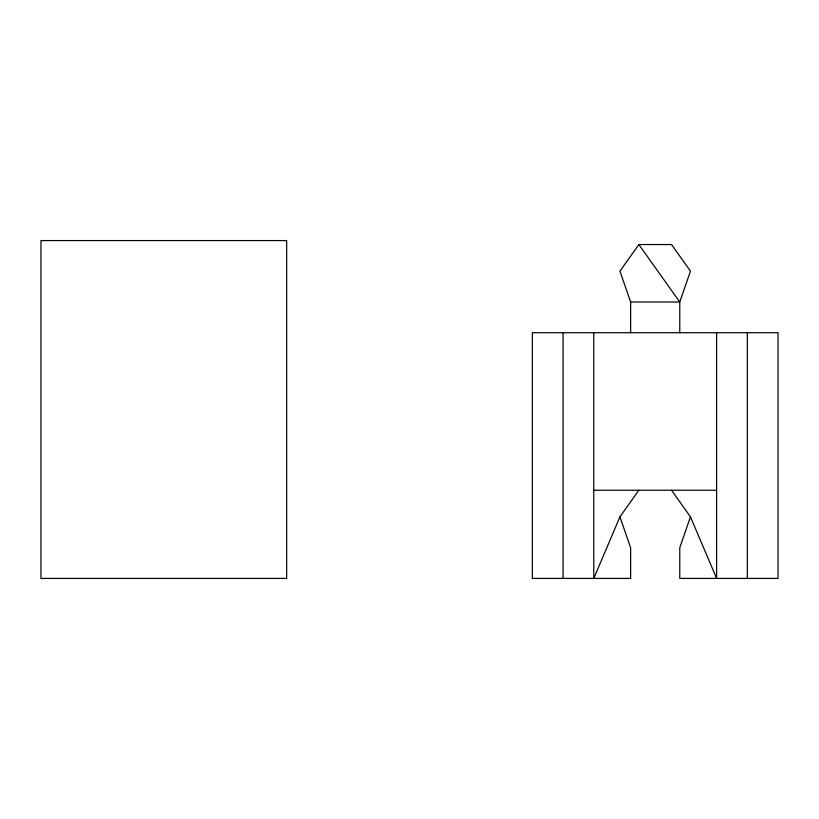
<?xml version="1.0" encoding="UTF-8"?>
<svg xmlns="http://www.w3.org/2000/svg" width="819" height="819" viewBox="0 0 819 819"><rect width="100%" height="100%" fill="white"/><g stroke="black" fill="none" stroke-linecap="round" stroke-linejoin="round"><path stroke-width="1.23" d="M671.529 490.243L690.468 516.85L679.77 547.706L679.77 578.419L778.05 578.419L778.05 332.719L532.35 332.719L532.35 578.419L630.63 578.419L630.63 547.706L619.932 516.85L638.871 490.243M619.932 516.85L593.775 578.419L593.775 332.719M679.77 332.719L679.77 302.006L690.468 271.15L671.529 244.543L638.871 244.543L619.932 271.15L630.63 302.006L630.63 332.719M630.63 302.006L679.77 302.006L638.871 244.543M593.775 490.243L716.625 490.243M690.468 516.85L716.625 578.419L716.625 332.719M747.337 332.719L747.337 578.419M563.062 332.719L563.062 578.419M286.65 240.581L40.95 240.581L40.95 578.419L286.65 578.419L286.65 240.581"/></g></svg>
